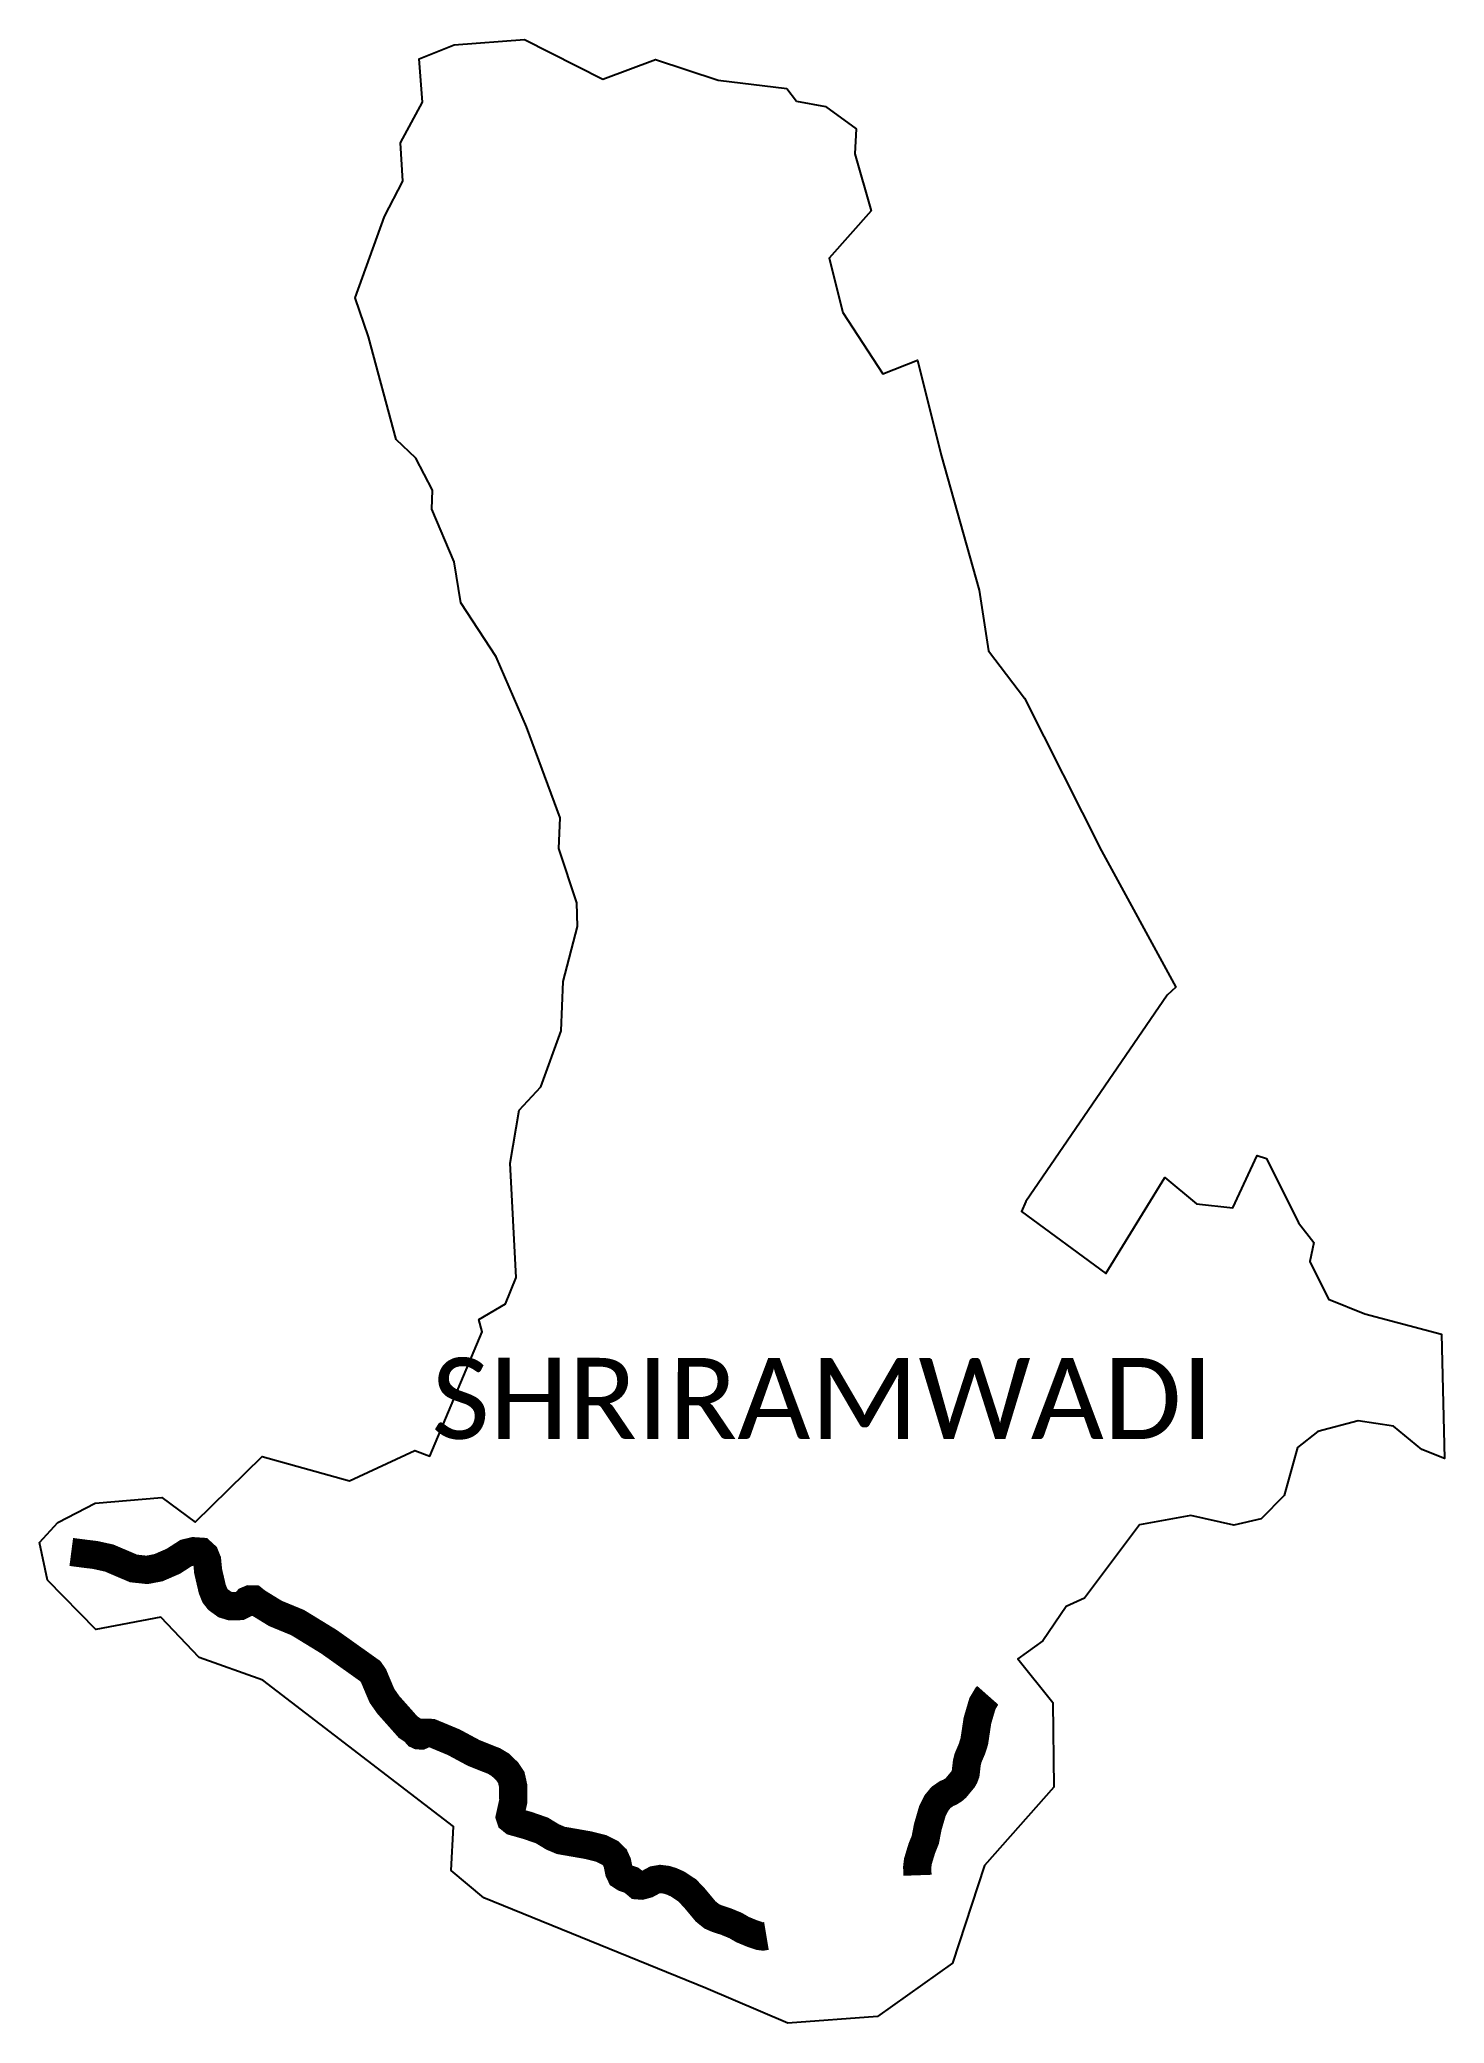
# Model space of a CAD drawing. Header units: metres. Extents: x 341425 to 343917, y 1761979 to 1765495.
import ezdxf

# ---------------------------------------------------------------- set-up
doc = ezdxf.new("R2010")
doc.units = ezdxf.units.M
doc.layers.add('NATURALLY PROTECTED', color=3, linetype='Continuous')
doc.layers.add('VILLAGE NAME', color=250, linetype='Continuous')

msp = doc.modelspace()

# ---------------------------------------------------------------- linework, layer by layer
at = {"color": 3}
for points in [[(342767.7, 1765386.1), (342819, 1765376.8), (342873.5, 1765336.8), (342871.2, 1765292.6), (342899.9, 1765191.9), (342825.3, 1765108), (342849.7, 1765011.2), (342920.6, 1764903), (342982, 1764927.1), (343024.4, 1764758.3), (343091.8, 1764519.5), (343108.1, 1764411.6), (343171.7, 1764327.8), (343308.3, 1764057.1), (343440.3, 1763815.6), (343424.9, 1763801.2), (343174.1, 1763435.8), (343166.6, 1763417.7), (343316.5, 1763307.9), (343420.8, 1763478.1), (343476.8, 1763431.3), (343541.3, 1763424.6), (343584.9, 1763517.3), (343600.9, 1763511.7), (343657.7, 1763397.8), (343685, 1763363), (343678.1, 1763329.4), (343710.9, 1763262.4), (343775.5, 1763236.3), (343911.5, 1763200.3), (343916.6, 1762980.1), (343876.8, 1762996.1), (343826.3, 1763037.5), (343763.8, 1763046.9), (343692.1, 1763028.2), (343655.9, 1762999.5), (343632.8, 1762914.4), (343591.7, 1762873.3), (343543, 1762862.2), (343466.9, 1762879.2), (343375.9, 1762862.7), (343278.5, 1762732.4), (343245.6, 1762717.8), (343204.7, 1762656.8), (343160.3, 1762625), (343222.5, 1762547.4), (343224.2, 1762397.4), (343100.9, 1762259), (343044.4, 1762085.6), (342911, 1761990.9), (342752.4, 1761979), (342606.9, 1762041.1), (342212.8, 1762201.5), (342155, 1762249.9), (342159.3, 1762327.8), (341820.9, 1762587.4), (341708.5, 1762627.3), (341640.1, 1762698.7), (341525, 1762677), (341439.3, 1762764.3), (341425.3, 1762831.3), (341457.3, 1762866.8), (341523.6, 1762901.1), (341642.3, 1762911.1), (341701.4, 1762867.1), (341820.2, 1762983.8), (341975, 1762940.8), (342090.9, 1762994.2), (342117.1, 1762984.1), (342210.4, 1763204.9), (342204.2, 1763226.8), (342251.4, 1763254.6), (342270.7, 1763300.9), (342259.8, 1763503.8), (342275.7, 1763597.7), (342314.4, 1763639), (342350.3, 1763738.4), (342353.6, 1763825.5), (342379.2, 1763923.4), (342378.2, 1763965), (342346.4, 1764061.2), (342348.5, 1764115.8), (342288.7, 1764276.8), (342234.9, 1764401.1), (342172.4, 1764496.9), (342160.3, 1764569.4), (342121, 1764662.9), (342121.8, 1764696.3), (342092.4, 1764753.1), (342057.5, 1764786.2), (342008.7, 1764968.5), (341985.1, 1765037.2), (342037.1, 1765181.6), (342069.4, 1765244.4), (342065.2, 1765312.2), (342104.3, 1765384.4), (342098.4, 1765460.9), (342160.6, 1765485.7), (342285.5, 1765495.1), (342424.1, 1765425), (342517.4, 1765460.2), (342628.9, 1765423.4), (342750.7, 1765408.5)], [(342750.7, 1765408.5), (342767.7, 1765386.1)]]:
    msp.add_lwpolyline(points, dxfattribs=at)
at = {"layer": 'NATURALLY PROTECTED', "color": 116, "true_color": 0x136734, "const_width": 50, "flags": 128}
for points in [[(341481.4, 1762814.5), (341507.6, 1762811.1), (341523.5, 1762809.2), (341548.6, 1762803.7), (341570.4, 1762794.4), (341591.8, 1762785.3), (341615.6, 1762782.7), (341636, 1762786.6), (341662.3, 1762798), (341685, 1762812.6), (341698.3, 1762815.8), (341711.7, 1762814.9), (341718.5, 1762808.7), (341722.3, 1762799.4), (341724.1, 1762780.5), (341728.8, 1762760.3), (341731.6, 1762748.4), (341736.1, 1762737.3), (341741.9, 1762729.9), (341753.7, 1762721.4), (341764.2, 1762718.2), (341780.7, 1762718.6), (341788.3, 1762722.3), (341793.6, 1762728.6), (341798.2, 1762730.5), (341804.9, 1762730.3), (341810.3, 1762725.9), (341843.3, 1762705.6), (341882.9, 1762689.3), (341938.6, 1762655.2), (342011.6, 1762603.3), (342017.6, 1762594.7), (342023.2, 1762581.3), (342032.5, 1762559.4), (342043.8, 1762543.4), (342063.9, 1762520.8), (342078.7, 1762504.1), (342085.9, 1762499.2), (342089.5, 1762496.6), (342091.7, 1762494.2), (342094.8, 1762490.6), (342097.4, 1762489.4), (342101.8, 1762489.2), (342104.8, 1762490.6), (342106.2, 1762492.8), (342108.5, 1762494.1), (342112.6, 1762494.2), (342120.1, 1762493.7), (342135.6, 1762487.3), (342159.8, 1762477.2), (342194.8, 1762458.4), (342213, 1762451.1), (342231, 1762444), (342242.4, 1762437.2), (342254.5, 1762425.5), (342261.7, 1762414.9), (342263.5, 1762407.1), (342265.2, 1762399.2), (342265.3, 1762372.6), (342261.6, 1762355.9), (342259.2, 1762345.1), (342260.6, 1762340.8), (342265.7, 1762336.7), (342291, 1762329.6), (342316.2, 1762320.8), (342335.2, 1762309.3), (342349.7, 1762303.2), (342376.8, 1762298.5), (342399.1, 1762294.6), (342421.5, 1762288.9), (342437.2, 1762281), (342445.5, 1762272.9), (342449.8, 1762263.5), (342453, 1762247.7), (342456.2, 1762241.1), (342463, 1762236.7), (342475, 1762232.7), (342480.7, 1762228), (342485.9, 1762223.6), (342492.7, 1762223.1), (342502.9, 1762225.9), (342516.2, 1762233.1), (342526, 1762234.8), (342537.2, 1762233.4), (342545.9, 1762230.7), (342556.7, 1762225.9), (342573.6, 1762214.8), (342586.3, 1762201.5), (342606.4, 1762177.4), (342617.3, 1762168.6), (342626.6, 1762164.6), (342642.5, 1762159.4), (342659.7, 1762152.3), (342671.9, 1762145.2), (342687.7, 1762138.6), (342701.9, 1762133.7), (342708.3, 1762132.9), (342714.3, 1762133.9)], [(342982.2, 1762241.4), (342981.7, 1762255.5), (342982.9, 1762265.9), (342986.9, 1762279.2), (342989.9, 1762289.1), (342996.1, 1762304.3), (342997.8, 1762313.4), (343000.3, 1762326.6), (343008.5, 1762354.8), (343016.1, 1762369.9), (343023.9, 1762379.4), (343033.7, 1762386.2), (343039.5, 1762388.6), (343046, 1762392.6), (343050.5, 1762396.5), (343057.1, 1762404.5), (343062.7, 1762411.2), (343065.3, 1762415.6), (343067.5, 1762421.6), (343068.7, 1762431.6), (343069.7, 1762440.5), (343071.8, 1762449.2), (343078.8, 1762465.6), (343082.9, 1762478.4), (343088.5, 1762515.5), (343097.3, 1762545.5), (343105.2, 1762558.8), (343106.7, 1762560.5)]]:
    msp.add_lwpolyline(points, dxfattribs=at)

# ---------------------------------------------------------------- texts
at = {"layer": 'VILLAGE NAME', "insert": (342120.6, 1763158.7), "char_height": 143.7, "attachment_point": 1, "rotation": 359.9793}
msp.add_mtext_dynamic_manual_height_columns('{\\fCalibri|b0|i0|c0|p34;SHRIRAMWADI}', width=1418, gutter_width=718.5, heights=[0], dxfattribs=at)

doc.saveas('drawing.dxf')
